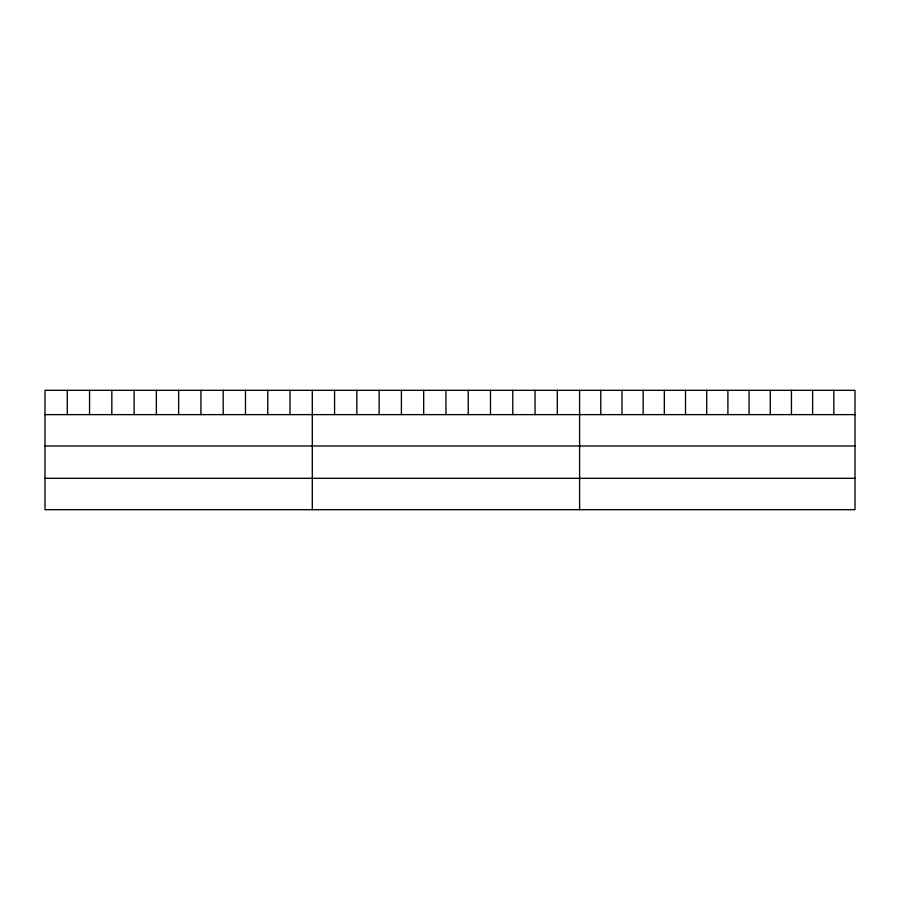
<?xml version="1.0" encoding="UTF-8"?>
<svg xmlns="http://www.w3.org/2000/svg" width="900" height="900" viewBox="0 0 900 900"><rect width="100%" height="100%" fill="white"/><g stroke="black" fill="none" stroke-linecap="round" stroke-linejoin="round"><path stroke-width="1.35" d="M855 414.619L855 509.681L45 509.681L45 390.319L855 390.319L855 414.619L45 414.619M45 445.984L855 445.984M45 478.316L855 478.316M833.816 390.319L833.816 414.619M812.633 390.319L812.633 414.619M791.449 390.319L791.449 414.619M770.265 390.319L770.265 414.619M749.081 390.319L749.081 414.619M727.898 390.319L727.898 414.619M706.702 390.319L706.702 414.619M685.519 390.319L685.519 414.619M664.335 390.319L664.335 414.619M643.151 390.319L643.151 414.619M621.967 390.319L621.967 414.619M600.784 390.319L600.784 414.619M579.6 390.319L579.6 509.681M557.325 390.319L557.325 414.619M535.05 390.319L535.05 414.619M512.775 390.319L512.775 414.619M490.5 390.319L490.5 414.619M468.225 390.319L468.225 414.619M445.95 390.319L445.95 414.619M423.675 390.319L423.675 414.619M401.4 390.319L401.4 414.619M379.125 390.319L379.125 414.619M356.85 390.319L356.85 414.619M334.575 390.319L334.575 414.619M312.3 390.319L312.3 509.681M290.025 390.319L290.025 414.619M267.75 390.319L267.75 414.619M245.475 390.319L245.475 414.619M223.2 390.319L223.2 414.619M200.925 390.319L200.925 414.619M178.65 390.319L178.65 414.619M156.375 390.319L156.375 414.619M134.1 390.319L134.1 414.619M111.825 390.319L111.825 414.619M89.55 390.319L89.55 414.619M67.275 390.319L67.275 414.619"/></g></svg>
